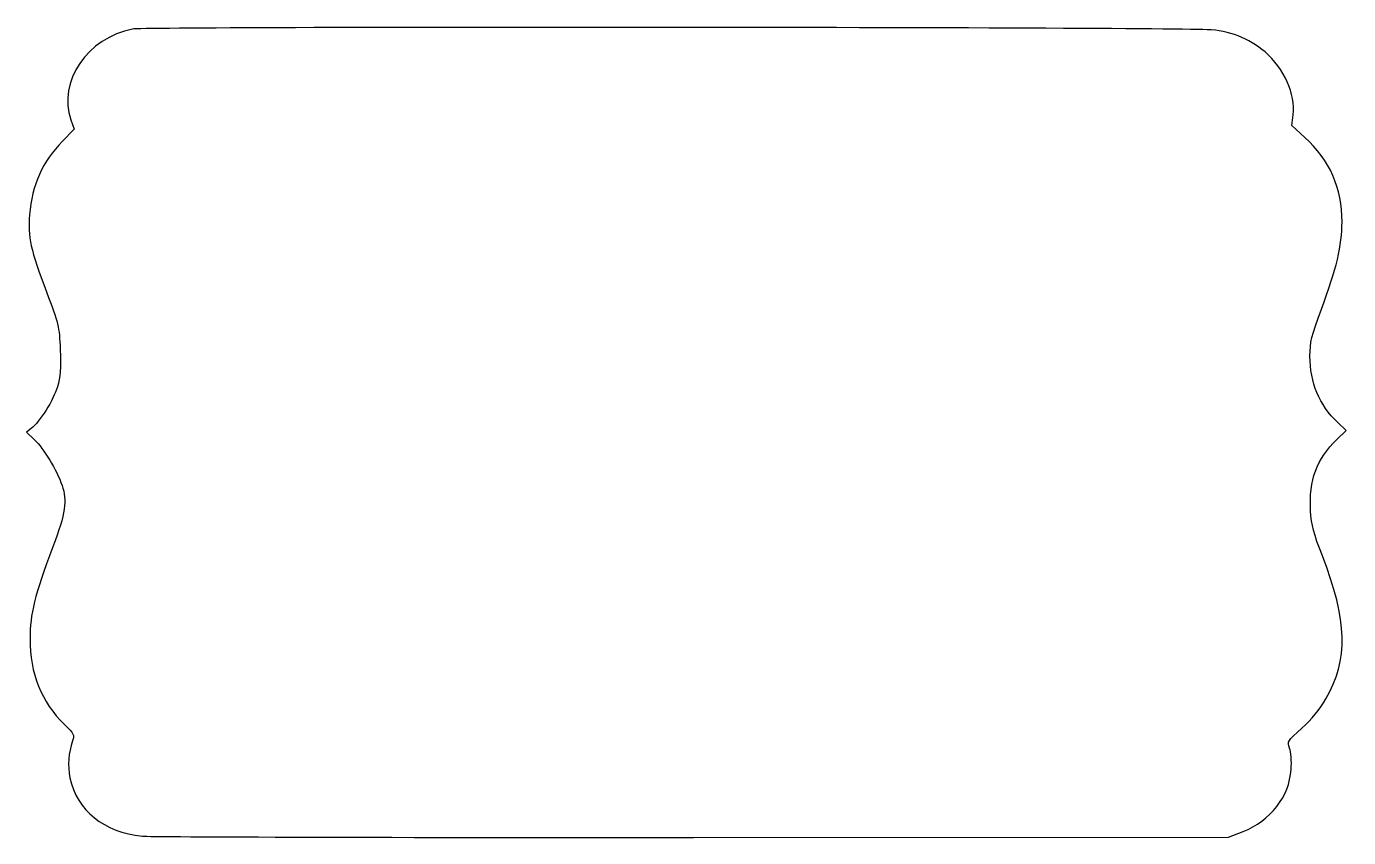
# Model space of a CAD drawing. Header units: centimetres. Extents: x -12.7 to 11, y -12.1 to 2.4.
import ezdxf

# ---------------------------------------------------------------- set-up
doc = ezdxf.new("R2010")
doc.units = ezdxf.units.CM
doc.header["$MEASUREMENT"] = 0
doc.layers.add('Layer 1', color=7, linetype='Continuous')

msp = doc.modelspace()

# ---------------------------------------------------------------- linework, layer by layer
at = {"layer": 'Layer 1'}
msp.add_open_spline([(-10.60847, -12.11869), (-11.29848, -12.05002), (-11.77952, -11.66287), (-11.90432, -11.07576), (-11.90432, -11.07576), (-11.9508, -10.85706), (-11.93474, -10.6284), (-11.85785, -10.41451), (-11.85785, -10.41451), (-11.81971, -10.30839), (-11.82954, -10.2885), (-12.00438, -10.11799), (-12.00438, -10.11799), (-12.41505, -9.71751), (-12.6223, -9.20165), (-12.61996, -8.5858), (-12.61996, -8.5858), (-12.61823, -8.13144), (-12.54018, -7.81709), (-12.21156, -6.94084), (-12.21156, -6.94084), (-11.9828, -6.33088), (-11.95135, -6.11966), (-12.04736, -5.83794), (-12.04736, -5.83794), (-12.14267, -5.55825), (-12.36991, -5.18232), (-12.54179, -5.02003), (-12.54179, -5.02003), (-12.54179, -5.02003), (-12.68381, -4.88592), (-12.68381, -4.88592), (-12.68381, -4.88592), (-12.68381, -4.88592), (-12.59809, -4.81973), (-12.59809, -4.81973), (-12.59809, -4.81973), (-12.44828, -4.70408), (-12.1982, -4.3064), (-12.12807, -4.0723), (-12.12807, -4.0723), (-12.07623, -3.89929), (-12.06478, -3.74315), (-12.07928, -3.40732), (-12.07928, -3.40732), (-12.09723, -2.99183), (-12.11029, -2.93673), (-12.32428, -2.37345), (-12.32428, -2.37345), (-12.60951, -1.62266), (-12.66276, -1.38189), (-12.62919, -0.99482), (-12.62919, -0.99482), (-12.58247, -0.45595), (-12.39717, -0.04202), (-12.03789, 0.32608), (-12.03789, 0.32608), (-12.03789, 0.32608), (-11.82843, 0.54068), (-11.82843, 0.54068), (-11.82843, 0.54068), (-11.82843, 0.54068), (-11.88742, 0.70788), (-11.88742, 0.70788), (-11.88742, 0.70788), (-12.12754, 1.38853), (-11.59085, 2.17837), (-10.78334, 2.33275), (-10.78334, 2.33275), (-10.5317, 2.38086), (7.05411, 2.37088), (8.4512, 2.32184), (8.4512, 2.32184), (8.84226, 2.30811), (9.19578, 2.17201), (9.4859, 1.92349), (9.4859, 1.92349), (9.82662, 1.63162), (10.03387, 1.16768), (9.98905, 0.79718), (9.98905, 0.79718), (9.98905, 0.79718), (9.96597, 0.60638), (9.96597, 0.60638), (9.96597, 0.60638), (9.96597, 0.60638), (10.19966, 0.39299), (10.19966, 0.39299), (10.19966, 0.39299), (10.64357, -0.01232), (10.86414, -0.51533), (10.86414, -1.12234), (10.86414, -1.12234), (10.86414, -1.53721), (10.76225, -1.96898), (10.49618, -2.68158), (10.49618, -2.68158), (10.31744, -3.16028), (10.28977, -3.27306), (10.28977, -3.5228), (10.28977, -3.5228), (10.28977, -4.00065), (10.45383, -4.3941), (10.7864, -4.71381), (10.7864, -4.71381), (10.7864, -4.71381), (10.93596, -4.85757), (10.93596, -4.85757), (10.93596, -4.85757), (10.93596, -4.85757), (10.77283, -5.01548), (10.77283, -5.01548), (10.77283, -5.01548), (10.40362, -5.37288), (10.26783, -5.74044), (10.30072, -6.29336), (10.30072, -6.29336), (10.31585, -6.5476), (10.35641, -6.70283), (10.51105, -7.09828), (10.51105, -7.09828), (10.96242, -8.25255), (10.98033, -8.96173), (10.57578, -9.6619), (10.57578, -9.6619), (10.46338, -9.85644), (10.32275, -10.02744), (10.14434, -10.18653), (10.14434, -10.18653), (9.88417, -10.41853), (9.88043, -10.42459), (9.92556, -10.54125), (9.92556, -10.54125), (9.95131, -10.6078), (9.96327, -10.77709), (9.95279, -10.92659), (9.95279, -10.92659), (9.91891, -11.40994), (9.58302, -11.84291), (9.09183, -12.03639), (9.09183, -12.03639), (9.09183, -12.03639), (8.83334, -12.13821), (8.83334, -12.13821), (8.83334, -12.13821), (8.83334, -12.13821), (-0.74627, -12.14251), (-0.74627, -12.14251), (-0.74627, -12.14251), (-6.01505, -12.14487), (-10.45304, -12.13415), (-10.60847, -12.11869)], degree=3, knots=[0, 0, 0, 0, 0.02564103, 0.02564103, 0.02564103, 0.02564103, 0.05128205, 0.05128205, 0.05128205, 0.05128205, 0.07692308, 0.07692308, 0.07692308, 0.07692308, 0.1025641, 0.1025641, 0.1025641, 0.1025641, 0.12820513, 0.12820513, 0.12820513, 0.12820513, 0.15384615, 0.15384615, 0.15384615, 0.15384615, 0.17948718, 0.17948718, 0.17948718, 0.17948718, 0.20512821, 0.20512821, 0.20512821, 0.20512821, 0.23076923, 0.23076923, 0.23076923, 0.23076923, 0.25641026, 0.25641026, 0.25641026, 0.25641026, 0.28205128, 0.28205128, 0.28205128, 0.28205128, 0.30769231, 0.30769231, 0.30769231, 0.30769231, 0.33333333, 0.33333333, 0.33333333, 0.33333333, 0.35897436, 0.35897436, 0.35897436, 0.35897436, 0.38461538, 0.38461538, 0.38461538, 0.38461538, 0.41025641, 0.41025641, 0.41025641, 0.41025641, 0.43589744, 0.43589744, 0.43589744, 0.43589744, 0.46153846, 0.46153846, 0.46153846, 0.46153846, 0.48717949, 0.48717949, 0.48717949, 0.48717949, 0.51282051, 0.51282051, 0.51282051, 0.51282051, 0.53846154, 0.53846154, 0.53846154, 0.53846154, 0.56410256, 0.56410256, 0.56410256, 0.56410256, 0.58974359, 0.58974359, 0.58974359, 0.58974359, 0.61538462, 0.61538462, 0.61538462, 0.61538462, 0.64102564, 0.64102564, 0.64102564, 0.64102564, 0.66666667, 0.66666667, 0.66666667, 0.66666667, 0.69230769, 0.69230769, 0.69230769, 0.69230769, 0.71794872, 0.71794872, 0.71794872, 0.71794872, 0.74358974, 0.74358974, 0.74358974, 0.74358974, 0.76923077, 0.76923077, 0.76923077, 0.76923077, 0.79487179, 0.79487179, 0.79487179, 0.79487179, 0.82051282, 0.82051282, 0.82051282, 0.82051282, 0.84615385, 0.84615385, 0.84615385, 0.84615385, 0.87179487, 0.87179487, 0.87179487, 0.87179487, 0.8974359, 0.8974359, 0.8974359, 0.8974359, 0.92307692, 0.92307692, 0.92307692, 0.92307692, 0.94871795, 0.94871795, 0.94871795, 0.94871795, 1, 1, 1, 1], dxfattribs=at)

doc.saveas('drawing.dxf')
